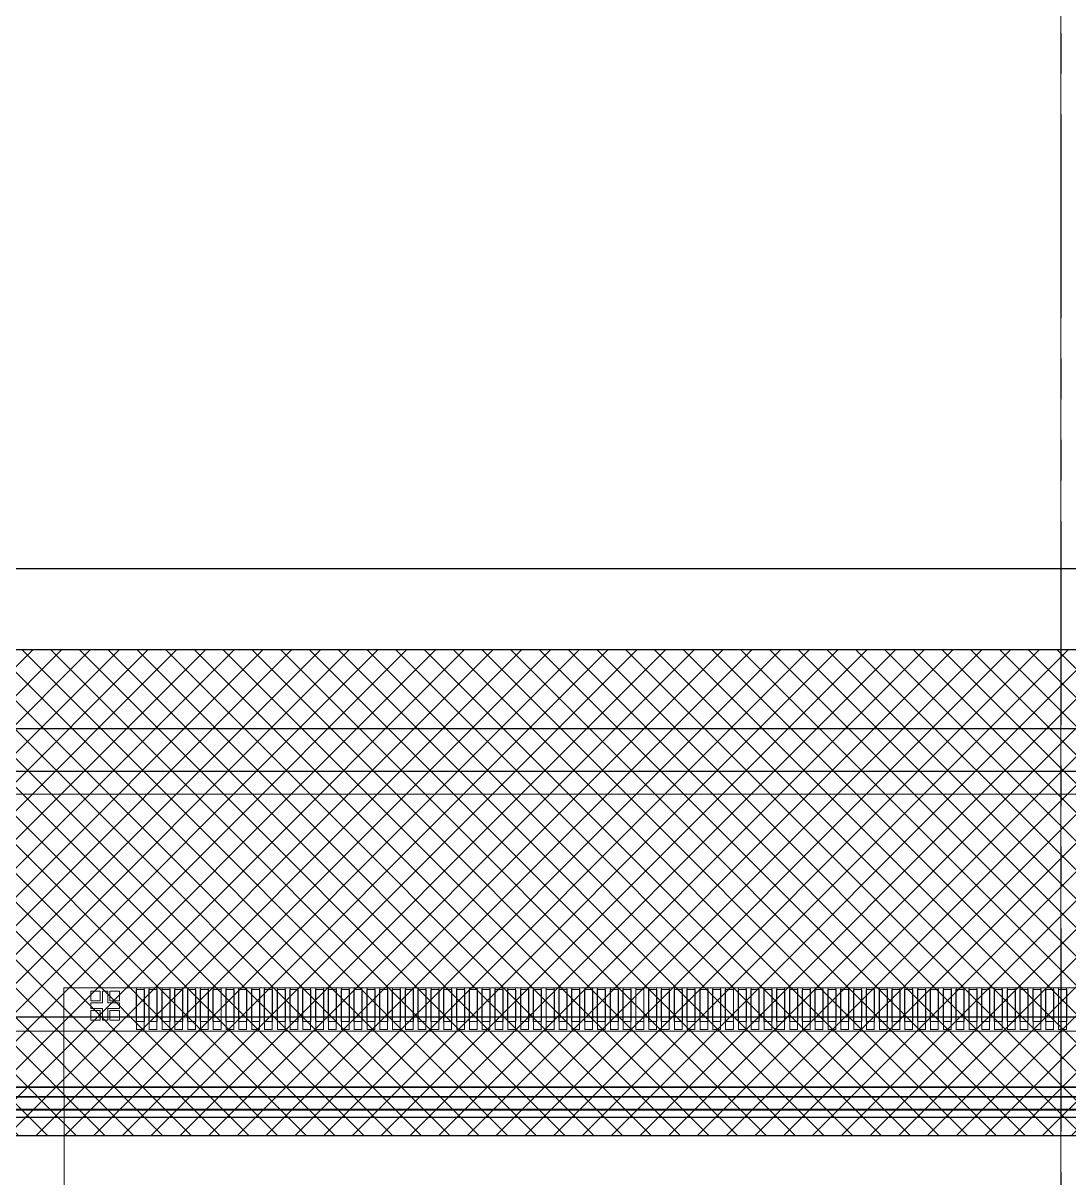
# Model space of a CAD drawing. Header units: millimetres. Extents: x 20850 to 34255, y -4073 to 3090.
# Drawn here: x 22461.3 to 22477.63, y 2459.01 to 2477.04 of the extents above; entities that cross this region are included whole.
import ezdxf

# ---------------------------------------------------------------- set-up
doc = ezdxf.new("R2010")
doc.units = ezdxf.units.MM
doc.header["$LTSCALE"] = 0.2
doc.linetypes.add('PHANTOM2', pattern=[31.75, 15.875, -3.175, 3.175, -3.175, 3.175, -3.175])
for name, color, linetype, lineweight in [('DIM（标注）', 3, 'Continuous', 0), ('LCD', 1, 'Continuous', 13), ('标注', 6, 'Continuous', 18), ('胶框', 7, 'Continuous', 5)]:
    doc.layers.add(name, color=color, linetype=linetype, lineweight=lineweight)
doc.layers.add('下铁框', color=5, linetype='Continuous')

# ---------------------------------------------------------------- blocks, each defined once
blk = doc.blocks.new('7')
at = {"layer": '下铁框', "color": 4}
for p, q in [((-3168.582, 1829.306), (-3126.345, 1829.306)), ((-3168.535, 1829.106), (-3126.392, 1829.106))]:
    blk.add_line(p, q, dxfattribs=at)
blk = doc.blocks.new('A$C16496DF1')
at = {"layer": '胶框', "color": 7, "lineweight": 0}
for p, q in [((140.71, 20.274), (2.29, 20.274)), ((87.813, 14.68), (45.341, 14.68))]:
    blk.add_line(p, q, dxfattribs=at)
at = {"layer": 'DIM（标注）', "color": 4, "linetype": 'Continuous'}
blk.add_blockref('7', (3214.041, -1814.776), dxfattribs=at)

msp = doc.modelspace()

# ---------------------------------------------------------------- hatches: boundary and pattern name
h = msp.add_hatch()
h.set_pattern_fill('ANSI37', scale=0.1, style=0)
h.set_pattern_definition([(45, (17612.70704, 2031.4034), (-0.224506403, 0.224506403), []), (135, (17612.70704, 2031.4034), (-0.224506403, -0.224506403), [])])
edge = h.paths.add_edge_path()
edge.add_line((22549.0097, 2460.1747), (22549.0097, 2687.6827))
edge.add_arc((22548.4097, 2687.6827), 0.6, 0, 90)
edge.add_line((22548.4097, 2688.2827), (22406.6097, 2688.2827))
edge.add_arc((22406.6097, 2687.6827), 0.6, 90, 180)
edge.add_line((22406.0097, 2687.6827), (22406.0097, 2460.1747))
edge.add_arc((22406.5097, 2460.1747), 0.5, 180, 270)
edge.add_line((22406.5097, 2459.6747), (22548.5097, 2459.6747))
edge.add_arc((22548.5097, 2460.1747), 0.5, 270, 360)
h.paths.add_polyline_path([(22546.0897, 2467.2547), (22408.9297, 2467.2547), (22408.9297, 2686.0007), (22546.0897, 2686.0007)], flags=16)

# ---------------------------------------------------------------- linework, layer by layer
at = {"color": 7, "linetype": 'PHANTOM2'}
msp.add_line((22477.5097, 2691.5101), (22477.5097, 2443.2607), dxfattribs=at)
at = {"color": 7, "lineweight": 0}
for p, q in [((22546.5897, 2466.0267), (22408.4297, 2466.0267)), ((22493.7229, 2460.4327), (22451.4507, 2460.4327))]:
    msp.add_line(p, q, dxfattribs=at)
at = {"color": 7, "lineweight": 9}
for p, q in [((22462.5422, 2461.9257), (22462.5422, 2461.7432)), ((22462.5422, 2461.9257), (22462.6272, 2461.9257)), ((22462.5422, 2461.9257), (22462.5422, 2461.7432)), ((22462.5422, 2461.9257), (22462.6272, 2461.9257)), ((22462.6272, 2461.9257), (22462.6272, 2461.7432)), ((22462.6272, 2461.9257), (22462.6272, 2461.7432)), ((22462.3597, 2461.7432), (22462.3597, 2461.6582)), ((22462.3597, 2461.7432), (22462.5422, 2461.7432)), ((22462.3597, 2461.7432), (22462.3597, 2461.6582)), ((22462.3597, 2461.7432), (22462.5422, 2461.7432)), ((22462.6272, 2461.7432), (22462.8097, 2461.7432)), ((22462.6272, 2461.7432), (22462.8097, 2461.7432)), ((22462.8097, 2461.7432), (22462.8097, 2461.6582)), ((22462.8097, 2461.7432), (22462.8097, 2461.6582)), ((22462.3597, 2461.6582), (22462.5422, 2461.6582)), ((22462.3597, 2461.6582), (22462.5422, 2461.6582)), ((22462.5422, 2461.6582), (22462.5422, 2461.4757)), ((22462.5422, 2461.6582), (22462.5422, 2461.4757)), ((22462.6272, 2461.6582), (22462.6272, 2461.4757)), ((22462.6272, 2461.6582), (22462.8097, 2461.6582)), ((22462.6272, 2461.6582), (22462.6272, 2461.4757)), ((22462.6272, 2461.6582), (22462.8097, 2461.6582)), ((22462.5422, 2461.4757), (22462.6272, 2461.4757)), ((22462.5422, 2461.4757), (22462.6272, 2461.4757)), ((22463.0697, 2461.3257), (22463.1997, 2461.3257)), ((22463.0697, 2461.3257), (22463.1997, 2461.3257)), ((22463.2697, 2461.3257), (22463.3997, 2461.3257)), ((22463.2697, 2461.3257), (22463.3997, 2461.3257)), ((22463.4697, 2461.3257), (22463.5997, 2461.3257)), ((22463.4697, 2461.3257), (22463.5997, 2461.3257)), ((22463.6697, 2461.3257), (22463.7997, 2461.3257)), ((22463.6697, 2461.3257), (22463.7997, 2461.3257)), ((22463.8697, 2461.3257), (22463.9997, 2461.3257)), ((22463.8697, 2461.3257), (22463.9997, 2461.3257)), ((22464.0697, 2461.3257), (22464.1997, 2461.3257)), ((22464.0697, 2461.3257), (22464.1997, 2461.3257)), ((22464.2697, 2461.3257), (22464.3997, 2461.3257)), ((22464.2697, 2461.3257), (22464.3997, 2461.3257)), ((22464.4697, 2461.3257), (22464.5997, 2461.3257)), ((22464.4697, 2461.3257), (22464.5997, 2461.3257)), ((22464.6697, 2461.3257), (22464.7997, 2461.3257)), ((22464.6697, 2461.3257), (22464.7997, 2461.3257)), ((22464.8697, 2461.3257), (22464.9997, 2461.3257)), ((22464.8697, 2461.3257), (22464.9997, 2461.3257)), ((22465.0697, 2461.3257), (22465.1997, 2461.3257)), ((22465.0697, 2461.3257), (22465.1997, 2461.3257)), ((22465.2697, 2461.3257), (22465.3997, 2461.3257)), ((22465.2697, 2461.3257), (22465.3997, 2461.3257)), ((22465.4697, 2461.3257), (22465.5997, 2461.3257)), ((22465.4697, 2461.3257), (22465.5997, 2461.3257)), ((22465.6697, 2461.3257), (22465.7997, 2461.3257)), ((22465.6697, 2461.3257), (22465.7997, 2461.3257)), ((22465.8697, 2461.3257), (22465.9997, 2461.3257)), ((22465.8697, 2461.3257), (22465.9997, 2461.3257)), ((22466.0697, 2461.3257), (22466.1997, 2461.3257)), ((22466.0697, 2461.3257), (22466.1997, 2461.3257)), ((22466.2697, 2461.3257), (22466.3997, 2461.3257)), ((22466.2697, 2461.3257), (22466.3997, 2461.3257)), ((22466.4697, 2461.3257), (22466.5997, 2461.3257)), ((22466.4697, 2461.3257), (22466.5997, 2461.3257)), ((22466.6697, 2461.3257), (22466.7997, 2461.3257)), ((22466.6697, 2461.3257), (22466.7997, 2461.3257)), ((22466.8697, 2461.3257), (22466.9997, 2461.3257)), ((22466.8697, 2461.3257), (22466.9997, 2461.3257)), ((22467.0697, 2461.3257), (22467.1997, 2461.3257)), ((22467.0697, 2461.3257), (22467.1997, 2461.3257)), ((22467.2697, 2461.3257), (22467.3997, 2461.3257)), ((22467.2697, 2461.3257), (22467.3997, 2461.3257)), ((22467.4697, 2461.3257), (22467.5997, 2461.3257)), ((22467.4697, 2461.3257), (22467.5997, 2461.3257)), ((22467.6697, 2461.3257), (22467.7997, 2461.3257)), ((22467.6697, 2461.3257), (22467.7997, 2461.3257)), ((22467.8697, 2461.3257), (22467.9997, 2461.3257)), ((22467.8697, 2461.3257), (22467.9997, 2461.3257)), ((22468.0697, 2461.3257), (22468.1997, 2461.3257)), ((22468.0697, 2461.3257), (22468.1997, 2461.3257)), ((22468.2697, 2461.3257), (22468.3997, 2461.3257)), ((22468.2697, 2461.3257), (22468.3997, 2461.3257)), ((22468.4697, 2461.3257), (22468.5997, 2461.3257)), ((22468.4697, 2461.3257), (22468.5997, 2461.3257)), ((22468.6697, 2461.3257), (22468.7997, 2461.3257)), ((22468.6697, 2461.3257), (22468.7997, 2461.3257)), ((22468.8697, 2461.3257), (22468.9997, 2461.3257)), ((22468.8697, 2461.3257), (22468.9997, 2461.3257)), ((22469.0697, 2461.3257), (22469.1997, 2461.3257)), ((22469.0697, 2461.3257), (22469.1997, 2461.3257)), ((22469.2697, 2461.3257), (22469.3997, 2461.3257)), ((22469.2697, 2461.3257), (22469.3997, 2461.3257)), ((22469.4697, 2461.3257), (22469.5997, 2461.3257)), ((22469.4697, 2461.3257), (22469.5997, 2461.3257)), ((22469.6697, 2461.3257), (22469.7997, 2461.3257)), ((22469.6697, 2461.3257), (22469.7997, 2461.3257)), ((22469.8697, 2461.3257), (22469.9997, 2461.3257)), ((22469.8697, 2461.3257), (22469.9997, 2461.3257)), ((22470.0697, 2461.3257), (22470.1997, 2461.3257)), ((22470.0697, 2461.3257), (22470.1997, 2461.3257)), ((22470.2697, 2461.3257), (22470.3997, 2461.3257)), ((22470.2697, 2461.3257), (22470.3997, 2461.3257)), ((22470.4697, 2461.3257), (22470.5997, 2461.3257)), ((22470.4697, 2461.3257), (22470.5997, 2461.3257)), ((22470.6697, 2461.3257), (22470.7997, 2461.3257)), ((22470.6697, 2461.3257), (22470.7997, 2461.3257)), ((22470.8697, 2461.3257), (22470.9997, 2461.3257)), ((22470.8697, 2461.3257), (22470.9997, 2461.3257)), ((22471.0697, 2461.3257), (22471.1997, 2461.3257)), ((22471.0697, 2461.3257), (22471.1997, 2461.3257)), ((22471.2697, 2461.3257), (22471.3997, 2461.3257)), ((22471.2697, 2461.3257), (22471.3997, 2461.3257)), ((22471.4697, 2461.3257), (22471.5997, 2461.3257)), ((22471.4697, 2461.3257), (22471.5997, 2461.3257)), ((22471.6697, 2461.3257), (22471.7997, 2461.3257)), ((22471.6697, 2461.3257), (22471.7997, 2461.3257)), ((22471.8697, 2461.3257), (22471.9997, 2461.3257)), ((22471.8697, 2461.3257), (22471.9997, 2461.3257)), ((22472.0697, 2461.3257), (22472.1997, 2461.3257)), ((22472.0697, 2461.3257), (22472.1997, 2461.3257)), ((22472.2697, 2461.3257), (22472.3997, 2461.3257)), ((22472.2697, 2461.3257), (22472.3997, 2461.3257)), ((22472.4697, 2461.3257), (22472.5997, 2461.3257)), ((22472.4697, 2461.3257), (22472.5997, 2461.3257)), ((22472.6697, 2461.3257), (22472.7997, 2461.3257)), ((22472.6697, 2461.3257), (22472.7997, 2461.3257)), ((22472.8697, 2461.3257), (22472.9997, 2461.3257)), ((22472.8697, 2461.3257), (22472.9997, 2461.3257)), ((22473.0697, 2461.3257), (22473.1997, 2461.3257)), ((22473.0697, 2461.3257), (22473.1997, 2461.3257)), ((22473.2697, 2461.3257), (22473.3997, 2461.3257)), ((22473.2697, 2461.3257), (22473.3997, 2461.3257)), ((22473.4697, 2461.3257), (22473.5997, 2461.3257)), ((22473.4697, 2461.3257), (22473.5997, 2461.3257)), ((22473.6697, 2461.3257), (22473.7997, 2461.3257)), ((22473.6697, 2461.3257), (22473.7997, 2461.3257)), ((22473.8697, 2461.3257), (22473.9997, 2461.3257)), ((22473.8697, 2461.3257), (22473.9997, 2461.3257)), ((22474.0697, 2461.3257), (22474.1997, 2461.3257)), ((22474.0697, 2461.3257), (22474.1997, 2461.3257)), ((22474.2697, 2461.3257), (22474.3997, 2461.3257)), ((22474.2697, 2461.3257), (22474.3997, 2461.3257)), ((22474.4697, 2461.3257), (22474.5997, 2461.3257)), ((22474.4697, 2461.3257), (22474.5997, 2461.3257)), ((22474.6697, 2461.3257), (22474.7997, 2461.3257)), ((22474.6697, 2461.3257), (22474.7997, 2461.3257)), ((22474.8697, 2461.3257), (22474.9997, 2461.3257)), ((22474.8697, 2461.3257), (22474.9997, 2461.3257)), ((22475.0697, 2461.3257), (22475.1997, 2461.3257)), ((22475.0697, 2461.3257), (22475.1997, 2461.3257)), ((22475.2697, 2461.3257), (22475.3997, 2461.3257)), ((22475.2697, 2461.3257), (22475.3997, 2461.3257)), ((22475.4697, 2461.3257), (22475.5997, 2461.3257)), ((22475.4697, 2461.3257), (22475.5997, 2461.3257)), ((22475.6697, 2461.3257), (22475.7997, 2461.3257)), ((22475.6697, 2461.3257), (22475.7997, 2461.3257)), ((22475.8697, 2461.3257), (22475.9997, 2461.3257)), ((22475.8697, 2461.3257), (22475.9997, 2461.3257)), ((22476.0697, 2461.3257), (22476.1997, 2461.3257)), ((22476.0697, 2461.3257), (22476.1997, 2461.3257)), ((22476.2697, 2461.3257), (22476.3997, 2461.3257)), ((22476.2697, 2461.3257), (22476.3997, 2461.3257)), ((22476.4697, 2461.3257), (22476.5997, 2461.3257)), ((22476.4697, 2461.3257), (22476.5997, 2461.3257)), ((22476.6697, 2461.3257), (22476.7997, 2461.3257)), ((22476.6697, 2461.3257), (22476.7997, 2461.3257)), ((22476.8697, 2461.3257), (22476.9997, 2461.3257)), ((22476.8697, 2461.3257), (22476.9997, 2461.3257)), ((22477.0697, 2461.3257), (22477.1997, 2461.3257)), ((22477.0697, 2461.3257), (22477.1997, 2461.3257)), ((22477.2697, 2461.3257), (22477.3997, 2461.3257)), ((22477.2697, 2461.3257), (22477.3997, 2461.3257)), ((22477.4697, 2461.3257), (22477.5997, 2461.3257)), ((22477.4697, 2461.3257), (22477.5997, 2461.3257))]:
    msp.add_line(p, q, dxfattribs=at)
at = {"color": 7}
msp.add_lwpolyline([(22549.0097, 2460.1747), (22549.0097, 2687.6827, 0.4142136), (22548.4097, 2688.2827), (22406.6097, 2688.2827, 0.4142136), (22406.0097, 2687.6827), (22406.0097, 2460.1747, 0.4142136), (22406.5097, 2459.6747), (22548.5097, 2459.6747, 0.4142136)], format="xyb", close=True, dxfattribs=at)
at = {"ltscale": 3}
msp.add_lwpolyline([(22535.4787, 2459.9545), (22416.0769, 2459.9547, 0.1989154), (22415.9355, 2459.8961), (22415.7726, 2459.7332, -0.198915), (22415.714, 2459.6747), (22406.5097, 2459.6747, -0.4142136), (22406.0097, 2460.1747), (22406.0097, 2687.7247, -0.4142136), (22406.5097, 2688.2247), (22548.4097, 2688.2247, -0.4142136), (22548.9097, 2687.7247), (22548.9097, 2460.1747, -0.4142136), (22548.4097, 2459.6747), (22535.9656, 2459.6747, -0.198915), (22535.9071, 2459.7332), (22535.8322, 2459.8081)], format="xyb", dxfattribs=at)
at = {"color": 7}
for points in [[(22407.8297, 2461.5247), (22547.1897, 2461.5247), (22547.1897, 2687.1007), (22407.8297, 2687.1007)], [(22546.0897, 2467.2547), (22408.9297, 2467.2547), (22408.9297, 2686.0007), (22546.0897, 2686.0007)], [(22545.1897, 2468.5247), (22545.1897, 2685.1007), (22409.8297, 2685.1007), (22409.8297, 2468.5247)]]:
    msp.add_lwpolyline(points, close=True, dxfattribs=at)
msp.add_lwpolyline([(22407.8297, 2465.3607), (22547.1897, 2465.3607)], dxfattribs=at)
at = {"layer": 'LCD', "color": 4, "lineweight": 0}
for p, q in [((22462.5422, 2461.9257), (22462.5422, 2461.7432)), ((22462.6272, 2461.9257), (22462.5422, 2461.9257)), ((22462.5422, 2461.9257), (22462.5422, 2461.7432)), ((22462.6272, 2461.9257), (22462.5422, 2461.9257)), ((22462.6272, 2461.9257), (22462.6272, 2461.7432)), ((22462.6272, 2461.9257), (22462.6272, 2461.7432)), ((22462.3597, 2461.7432), (22462.3597, 2461.6582)), ((22462.3597, 2461.7432), (22462.5422, 2461.7432)), ((22462.3597, 2461.7432), (22462.3597, 2461.6582)), ((22462.3597, 2461.7432), (22462.5422, 2461.7432)), ((22462.6272, 2461.7432), (22462.8097, 2461.7432)), ((22462.6272, 2461.7432), (22462.8097, 2461.7432)), ((22462.8097, 2461.6582), (22462.8097, 2461.7432)), ((22462.3597, 2461.6582), (22462.5422, 2461.6582)), ((22462.3597, 2461.6582), (22462.5422, 2461.6582)), ((22462.5422, 2461.6582), (22462.5422, 2461.4757)), ((22462.5422, 2461.6582), (22462.5422, 2461.4757)), ((22462.6272, 2461.6582), (22462.6272, 2461.4757)), ((22462.6272, 2461.6582), (22462.8097, 2461.6582)), ((22462.6272, 2461.6582), (22462.6272, 2461.4757)), ((22462.6272, 2461.6582), (22462.8097, 2461.6582)), ((22462.5422, 2461.4757), (22462.6272, 2461.4757)), ((22462.5422, 2461.4757), (22462.6272, 2461.4757))]:
    msp.add_line(p, q, dxfattribs=at)
for points in [[(22463.1947, 2461.9757), (22463.0747, 2461.9757), (22463.0747, 2461.3257), (22463.1947, 2461.3257)], [(22463.3947, 2461.9757), (22463.2747, 2461.9757), (22463.2747, 2461.3257), (22463.3947, 2461.3257)], [(22463.5947, 2461.9757), (22463.4747, 2461.9757), (22463.4747, 2461.3257), (22463.5947, 2461.3257)], [(22463.7947, 2461.9757), (22463.6747, 2461.9757), (22463.6747, 2461.3257), (22463.7947, 2461.3257)], [(22463.9947, 2461.9757), (22463.8747, 2461.9757), (22463.8747, 2461.3257), (22463.9947, 2461.3257)], [(22464.1947, 2461.9757), (22464.0747, 2461.9757), (22464.0747, 2461.3257), (22464.1947, 2461.3257)], [(22464.3947, 2461.9757), (22464.2747, 2461.9757), (22464.2747, 2461.3257), (22464.3947, 2461.3257)], [(22464.5947, 2461.9757), (22464.4747, 2461.9757), (22464.4747, 2461.3257), (22464.5947, 2461.3257)], [(22464.7947, 2461.9757), (22464.6747, 2461.9757), (22464.6747, 2461.3257), (22464.7947, 2461.3257)], [(22464.9947, 2461.9757), (22464.8747, 2461.9757), (22464.8747, 2461.3257), (22464.9947, 2461.3257)], [(22465.1947, 2461.9757), (22465.0747, 2461.9757), (22465.0747, 2461.3257), (22465.1947, 2461.3257)], [(22465.3947, 2461.9757), (22465.2747, 2461.9757), (22465.2747, 2461.3257), (22465.3947, 2461.3257)], [(22465.5947, 2461.9757), (22465.4747, 2461.9757), (22465.4747, 2461.3257), (22465.5947, 2461.3257)], [(22465.7947, 2461.9757), (22465.6747, 2461.9757), (22465.6747, 2461.3257), (22465.7947, 2461.3257)], [(22465.9947, 2461.9757), (22465.8747, 2461.9757), (22465.8747, 2461.3257), (22465.9947, 2461.3257)], [(22466.1947, 2461.9757), (22466.0747, 2461.9757), (22466.0747, 2461.3257), (22466.1947, 2461.3257)], [(22466.3947, 2461.9757), (22466.2747, 2461.9757), (22466.2747, 2461.3257), (22466.3947, 2461.3257)], [(22466.5947, 2461.9757), (22466.4747, 2461.9757), (22466.4747, 2461.3257), (22466.5947, 2461.3257)], [(22466.7947, 2461.9757), (22466.6747, 2461.9757), (22466.6747, 2461.3257), (22466.7947, 2461.3257)], [(22466.9947, 2461.9757), (22466.8747, 2461.9757), (22466.8747, 2461.3257), (22466.9947, 2461.3257)], [(22467.1947, 2461.9757), (22467.0747, 2461.9757), (22467.0747, 2461.3257), (22467.1947, 2461.3257)], [(22467.3947, 2461.9757), (22467.2747, 2461.9757), (22467.2747, 2461.3257), (22467.3947, 2461.3257)], [(22467.5947, 2461.9757), (22467.4747, 2461.9757), (22467.4747, 2461.3257), (22467.5947, 2461.3257)], [(22467.7947, 2461.9757), (22467.6747, 2461.9757), (22467.6747, 2461.3257), (22467.7947, 2461.3257)], [(22467.9947, 2461.9757), (22467.8747, 2461.9757), (22467.8747, 2461.3257), (22467.9947, 2461.3257)], [(22468.1947, 2461.9757), (22468.0747, 2461.9757), (22468.0747, 2461.3257), (22468.1947, 2461.3257)], [(22468.3947, 2461.9757), (22468.2747, 2461.9757), (22468.2747, 2461.3257), (22468.3947, 2461.3257)], [(22468.5947, 2461.9757), (22468.4747, 2461.9757), (22468.4747, 2461.3257), (22468.5947, 2461.3257)], [(22468.7947, 2461.9757), (22468.6747, 2461.9757), (22468.6747, 2461.3257), (22468.7947, 2461.3257)], [(22468.9947, 2461.9757), (22468.8747, 2461.9757), (22468.8747, 2461.3257), (22468.9947, 2461.3257)], [(22469.1947, 2461.9757), (22469.0747, 2461.9757), (22469.0747, 2461.3257), (22469.1947, 2461.3257)], [(22469.3947, 2461.9757), (22469.2747, 2461.9757), (22469.2747, 2461.3257), (22469.3947, 2461.3257)], [(22469.5947, 2461.9757), (22469.4747, 2461.9757), (22469.4747, 2461.3257), (22469.5947, 2461.3257)], [(22469.7947, 2461.9757), (22469.6747, 2461.9757), (22469.6747, 2461.3257), (22469.7947, 2461.3257)], [(22469.9947, 2461.9757), (22469.8747, 2461.9757), (22469.8747, 2461.3257), (22469.9947, 2461.3257)], [(22470.1947, 2461.9757), (22470.0747, 2461.9757), (22470.0747, 2461.3257), (22470.1947, 2461.3257)], [(22470.3947, 2461.9757), (22470.2747, 2461.9757), (22470.2747, 2461.3257), (22470.3947, 2461.3257)], [(22470.5947, 2461.9757), (22470.4747, 2461.9757), (22470.4747, 2461.3257), (22470.5947, 2461.3257)], [(22470.7947, 2461.9757), (22470.6747, 2461.9757), (22470.6747, 2461.3257), (22470.7947, 2461.3257)], [(22470.9947, 2461.9757), (22470.8747, 2461.9757), (22470.8747, 2461.3257), (22470.9947, 2461.3257)], [(22471.1947, 2461.9757), (22471.0747, 2461.9757), (22471.0747, 2461.3257), (22471.1947, 2461.3257)], [(22471.3947, 2461.9757), (22471.2747, 2461.9757), (22471.2747, 2461.3257), (22471.3947, 2461.3257)], [(22471.5947, 2461.9757), (22471.4747, 2461.9757), (22471.4747, 2461.3257), (22471.5947, 2461.3257)], [(22471.7947, 2461.9757), (22471.6747, 2461.9757), (22471.6747, 2461.3257), (22471.7947, 2461.3257)], [(22471.9947, 2461.9757), (22471.8747, 2461.9757), (22471.8747, 2461.3257), (22471.9947, 2461.3257)], [(22472.1947, 2461.9757), (22472.0747, 2461.9757), (22472.0747, 2461.3257), (22472.1947, 2461.3257)], [(22472.3947, 2461.9757), (22472.2747, 2461.9757), (22472.2747, 2461.3257), (22472.3947, 2461.3257)], [(22472.5947, 2461.9757), (22472.4747, 2461.9757), (22472.4747, 2461.3257), (22472.5947, 2461.3257)], [(22472.7947, 2461.9757), (22472.6747, 2461.9757), (22472.6747, 2461.3257), (22472.7947, 2461.3257)], [(22472.9947, 2461.9757), (22472.8747, 2461.9757), (22472.8747, 2461.3257), (22472.9947, 2461.3257)], [(22473.1947, 2461.9757), (22473.0747, 2461.9757), (22473.0747, 2461.3257), (22473.1947, 2461.3257)], [(22473.3947, 2461.9757), (22473.2747, 2461.9757), (22473.2747, 2461.3257), (22473.3947, 2461.3257)], [(22473.5947, 2461.9757), (22473.4747, 2461.9757), (22473.4747, 2461.3257), (22473.5947, 2461.3257)], [(22473.7947, 2461.9757), (22473.6747, 2461.9757), (22473.6747, 2461.3257), (22473.7947, 2461.3257)], [(22473.9947, 2461.9757), (22473.8747, 2461.9757), (22473.8747, 2461.3257), (22473.9947, 2461.3257)], [(22474.1947, 2461.9757), (22474.0747, 2461.9757), (22474.0747, 2461.3257), (22474.1947, 2461.3257)], [(22474.3947, 2461.9757), (22474.2747, 2461.9757), (22474.2747, 2461.3257), (22474.3947, 2461.3257)], [(22474.5947, 2461.9757), (22474.4747, 2461.9757), (22474.4747, 2461.3257), (22474.5947, 2461.3257)], [(22474.7947, 2461.9757), (22474.6747, 2461.9757), (22474.6747, 2461.3257), (22474.7947, 2461.3257)], [(22474.9947, 2461.9757), (22474.8747, 2461.9757), (22474.8747, 2461.3257), (22474.9947, 2461.3257)], [(22475.1947, 2461.9757), (22475.0747, 2461.9757), (22475.0747, 2461.3257), (22475.1947, 2461.3257)], [(22475.3947, 2461.9757), (22475.2747, 2461.9757), (22475.2747, 2461.3257), (22475.3947, 2461.3257)], [(22475.5947, 2461.9757), (22475.4747, 2461.9757), (22475.4747, 2461.3257), (22475.5947, 2461.3257)], [(22475.7947, 2461.9757), (22475.6747, 2461.9757), (22475.6747, 2461.3257), (22475.7947, 2461.3257)], [(22475.9947, 2461.9757), (22475.8747, 2461.9757), (22475.8747, 2461.3257), (22475.9947, 2461.3257)], [(22476.1947, 2461.9757), (22476.0747, 2461.9757), (22476.0747, 2461.3257), (22476.1947, 2461.3257)], [(22476.3947, 2461.9757), (22476.2747, 2461.9757), (22476.2747, 2461.3257), (22476.3947, 2461.3257)], [(22476.5947, 2461.9757), (22476.4747, 2461.9757), (22476.4747, 2461.3257), (22476.5947, 2461.3257)], [(22476.7947, 2461.9757), (22476.6747, 2461.9757), (22476.6747, 2461.3257), (22476.7947, 2461.3257)], [(22476.9947, 2461.9757), (22476.8747, 2461.9757), (22476.8747, 2461.3257), (22476.9947, 2461.3257)], [(22477.1947, 2461.9757), (22477.0747, 2461.9757), (22477.0747, 2461.3257), (22477.1947, 2461.3257)], [(22477.3947, 2461.9757), (22477.2747, 2461.9757), (22477.2747, 2461.3257), (22477.3947, 2461.3257)], [(22477.5947, 2461.9757), (22477.4747, 2461.9757), (22477.4747, 2461.3257), (22477.5947, 2461.3257)]]:
    msp.add_lwpolyline(points, close=True, dxfattribs=at)
at = {"layer": '标注', "color": 1}
for p, q in [((22477.5097, 2721.8023), (22477.5097, 2431.823)), ((22461.9431, 2461.9757), (22493.5263, 2461.9757)), ((22461.9431, 2461.9757), (22461.9437, 2457.9361))]:
    msp.add_line(p, q, dxfattribs=at)
at = {"layer": '标注', "color": 6}
for points in [[(22407.6297, 2687.1007), (22547.3897, 2687.1007), (22547.3897, 2461.3007), (22407.6297, 2461.3007)], [(22407.6297, 2687.1007), (22547.3897, 2687.1007), (22547.3897, 2465.0007), (22407.6297, 2465.0007)], [(22407.6297, 2687.1007), (22547.3897, 2687.1007), (22547.3897, 2461.3007), (22407.6297, 2461.3007)], [(22407.6297, 2687.1007), (22547.3897, 2687.1007), (22547.3897, 2465.0007), (22407.6297, 2465.0007)], [(22409.8297, 2685.1007), (22545.1897, 2685.1007), (22545.1897, 2468.5247), (22409.8297, 2468.5247)], [(22409.8297, 2685.1007), (22545.1897, 2685.1007), (22545.1897, 2468.5247), (22409.8297, 2468.5247)]]:
    msp.add_lwpolyline(points, close=True, dxfattribs=at)
at = {"layer": '标注', "color": 1}
for points in [[(22462.3597, 2461.9257), (22462.5097, 2461.9257), (22462.5097, 2461.7757), (22462.3597, 2461.7757)], [(22462.8097, 2461.9257), (22462.6597, 2461.9257), (22462.6597, 2461.7757), (22462.8097, 2461.7757)], [(22463.0697, 2461.9507), (22463.1997, 2461.9507), (22463.1997, 2461.4507), (22463.0697, 2461.4507)], [(22463.2697, 2461.9507), (22463.3997, 2461.9507), (22463.3997, 2461.4507), (22463.2697, 2461.4507)], [(22463.4697, 2461.9507), (22463.5997, 2461.9507), (22463.5997, 2461.4507), (22463.4697, 2461.4507)], [(22463.6697, 2461.9507), (22463.7997, 2461.9507), (22463.7997, 2461.4507), (22463.6697, 2461.4507)], [(22463.8697, 2461.9507), (22463.9997, 2461.9507), (22463.9997, 2461.4507), (22463.8697, 2461.4507)], [(22464.0697, 2461.9507), (22464.1997, 2461.9507), (22464.1997, 2461.4507), (22464.0697, 2461.4507)], [(22464.2697, 2461.9507), (22464.3997, 2461.9507), (22464.3997, 2461.4507), (22464.2697, 2461.4507)], [(22464.4697, 2461.9507), (22464.5997, 2461.9507), (22464.5997, 2461.4507), (22464.4697, 2461.4507)], [(22464.6697, 2461.9507), (22464.7997, 2461.9507), (22464.7997, 2461.4507), (22464.6697, 2461.4507)], [(22464.8697, 2461.9507), (22464.9997, 2461.9507), (22464.9997, 2461.4507), (22464.8697, 2461.4507)], [(22465.0697, 2461.9507), (22465.1997, 2461.9507), (22465.1997, 2461.4507), (22465.0697, 2461.4507)], [(22465.2697, 2461.9507), (22465.3997, 2461.9507), (22465.3997, 2461.4507), (22465.2697, 2461.4507)], [(22465.4697, 2461.9507), (22465.5997, 2461.9507), (22465.5997, 2461.4507), (22465.4697, 2461.4507)], [(22465.6697, 2461.9507), (22465.7997, 2461.9507), (22465.7997, 2461.4507), (22465.6697, 2461.4507)], [(22465.8697, 2461.9507), (22465.9997, 2461.9507), (22465.9997, 2461.4507), (22465.8697, 2461.4507)], [(22466.0697, 2461.9507), (22466.1997, 2461.9507), (22466.1997, 2461.4507), (22466.0697, 2461.4507)], [(22466.2697, 2461.9507), (22466.3997, 2461.9507), (22466.3997, 2461.4507), (22466.2697, 2461.4507)], [(22466.4697, 2461.9507), (22466.5997, 2461.9507), (22466.5997, 2461.4507), (22466.4697, 2461.4507)], [(22466.6697, 2461.9507), (22466.7997, 2461.9507), (22466.7997, 2461.4507), (22466.6697, 2461.4507)], [(22466.8697, 2461.9507), (22466.9997, 2461.9507), (22466.9997, 2461.4507), (22466.8697, 2461.4507)], [(22467.0697, 2461.9507), (22467.1997, 2461.9507), (22467.1997, 2461.4507), (22467.0697, 2461.4507)], [(22467.2697, 2461.9507), (22467.3997, 2461.9507), (22467.3997, 2461.4507), (22467.2697, 2461.4507)], [(22467.4697, 2461.9507), (22467.5997, 2461.9507), (22467.5997, 2461.4507), (22467.4697, 2461.4507)], [(22467.6697, 2461.9507), (22467.7997, 2461.9507), (22467.7997, 2461.4507), (22467.6697, 2461.4507)], [(22467.8697, 2461.9507), (22467.9997, 2461.9507), (22467.9997, 2461.4507), (22467.8697, 2461.4507)], [(22468.0697, 2461.9507), (22468.1997, 2461.9507), (22468.1997, 2461.4507), (22468.0697, 2461.4507)], [(22468.2697, 2461.9507), (22468.3997, 2461.9507), (22468.3997, 2461.4507), (22468.2697, 2461.4507)], [(22468.4697, 2461.9507), (22468.5997, 2461.9507), (22468.5997, 2461.4507), (22468.4697, 2461.4507)], [(22468.6697, 2461.9507), (22468.7997, 2461.9507), (22468.7997, 2461.4507), (22468.6697, 2461.4507)], [(22468.8697, 2461.9507), (22468.9997, 2461.9507), (22468.9997, 2461.4507), (22468.8697, 2461.4507)], [(22469.0697, 2461.9507), (22469.1997, 2461.9507), (22469.1997, 2461.4507), (22469.0697, 2461.4507)], [(22469.2697, 2461.9507), (22469.3997, 2461.9507), (22469.3997, 2461.4507), (22469.2697, 2461.4507)], [(22469.4697, 2461.9507), (22469.5997, 2461.9507), (22469.5997, 2461.4507), (22469.4697, 2461.4507)], [(22469.6697, 2461.9507), (22469.7997, 2461.9507), (22469.7997, 2461.4507), (22469.6697, 2461.4507)], [(22469.8697, 2461.9507), (22469.9997, 2461.9507), (22469.9997, 2461.4507), (22469.8697, 2461.4507)], [(22470.0697, 2461.9507), (22470.1997, 2461.9507), (22470.1997, 2461.4507), (22470.0697, 2461.4507)], [(22470.2697, 2461.9507), (22470.3997, 2461.9507), (22470.3997, 2461.4507), (22470.2697, 2461.4507)], [(22470.4697, 2461.9507), (22470.5997, 2461.9507), (22470.5997, 2461.4507), (22470.4697, 2461.4507)], [(22470.6697, 2461.9507), (22470.7997, 2461.9507), (22470.7997, 2461.4507), (22470.6697, 2461.4507)], [(22470.8697, 2461.9507), (22470.9997, 2461.9507), (22470.9997, 2461.4507), (22470.8697, 2461.4507)], [(22471.0697, 2461.9507), (22471.1997, 2461.9507), (22471.1997, 2461.4507), (22471.0697, 2461.4507)], [(22471.2697, 2461.9507), (22471.3997, 2461.9507), (22471.3997, 2461.4507), (22471.2697, 2461.4507)], [(22471.4697, 2461.9507), (22471.5997, 2461.9507), (22471.5997, 2461.4507), (22471.4697, 2461.4507)], [(22471.6697, 2461.9507), (22471.7997, 2461.9507), (22471.7997, 2461.4507), (22471.6697, 2461.4507)], [(22471.8697, 2461.9507), (22471.9997, 2461.9507), (22471.9997, 2461.4507), (22471.8697, 2461.4507)], [(22472.0697, 2461.9507), (22472.1997, 2461.9507), (22472.1997, 2461.4507), (22472.0697, 2461.4507)], [(22472.2697, 2461.9507), (22472.3997, 2461.9507), (22472.3997, 2461.4507), (22472.2697, 2461.4507)], [(22472.4697, 2461.9507), (22472.5997, 2461.9507), (22472.5997, 2461.4507), (22472.4697, 2461.4507)], [(22472.6697, 2461.9507), (22472.7997, 2461.9507), (22472.7997, 2461.4507), (22472.6697, 2461.4507)], [(22472.8697, 2461.9507), (22472.9997, 2461.9507), (22472.9997, 2461.4507), (22472.8697, 2461.4507)], [(22473.0697, 2461.9507), (22473.1997, 2461.9507), (22473.1997, 2461.4507), (22473.0697, 2461.4507)], [(22473.2697, 2461.9507), (22473.3997, 2461.9507), (22473.3997, 2461.4507), (22473.2697, 2461.4507)], [(22473.4697, 2461.9507), (22473.5997, 2461.9507), (22473.5997, 2461.4507), (22473.4697, 2461.4507)], [(22473.6697, 2461.9507), (22473.7997, 2461.9507), (22473.7997, 2461.4507), (22473.6697, 2461.4507)], [(22473.8697, 2461.9507), (22473.9997, 2461.9507), (22473.9997, 2461.4507), (22473.8697, 2461.4507)], [(22474.0697, 2461.9507), (22474.1997, 2461.9507), (22474.1997, 2461.4507), (22474.0697, 2461.4507)], [(22474.2697, 2461.9507), (22474.3997, 2461.9507), (22474.3997, 2461.4507), (22474.2697, 2461.4507)], [(22474.4697, 2461.9507), (22474.5997, 2461.9507), (22474.5997, 2461.4507), (22474.4697, 2461.4507)], [(22474.6697, 2461.9507), (22474.7997, 2461.9507), (22474.7997, 2461.4507), (22474.6697, 2461.4507)], [(22474.8697, 2461.9507), (22474.9997, 2461.9507), (22474.9997, 2461.4507), (22474.8697, 2461.4507)], [(22475.0697, 2461.9507), (22475.1997, 2461.9507), (22475.1997, 2461.4507), (22475.0697, 2461.4507)], [(22475.2697, 2461.9507), (22475.3997, 2461.9507), (22475.3997, 2461.4507), (22475.2697, 2461.4507)], [(22475.4697, 2461.9507), (22475.5997, 2461.9507), (22475.5997, 2461.4507), (22475.4697, 2461.4507)], [(22475.6697, 2461.9507), (22475.7997, 2461.9507), (22475.7997, 2461.4507), (22475.6697, 2461.4507)], [(22475.8697, 2461.9507), (22475.9997, 2461.9507), (22475.9997, 2461.4507), (22475.8697, 2461.4507)], [(22476.0697, 2461.9507), (22476.1997, 2461.9507), (22476.1997, 2461.4507), (22476.0697, 2461.4507)], [(22476.2697, 2461.9507), (22476.3997, 2461.9507), (22476.3997, 2461.4507), (22476.2697, 2461.4507)], [(22476.4697, 2461.9507), (22476.5997, 2461.9507), (22476.5997, 2461.4507), (22476.4697, 2461.4507)], [(22476.6697, 2461.9507), (22476.7997, 2461.9507), (22476.7997, 2461.4507), (22476.6697, 2461.4507)], [(22476.8697, 2461.9507), (22476.9997, 2461.9507), (22476.9997, 2461.4507), (22476.8697, 2461.4507)], [(22477.0697, 2461.9507), (22477.1997, 2461.9507), (22477.1997, 2461.4507), (22477.0697, 2461.4507)], [(22477.2697, 2461.9507), (22477.3997, 2461.9507), (22477.3997, 2461.4507), (22477.2697, 2461.4507)], [(22477.4697, 2461.9507), (22477.5997, 2461.9507), (22477.5997, 2461.4507), (22477.4697, 2461.4507)], [(22462.3597, 2461.4757), (22462.5097, 2461.4757), (22462.5097, 2461.6257), (22462.3597, 2461.6257)], [(22462.8097, 2461.4757), (22462.6597, 2461.4757), (22462.6597, 2461.6257), (22462.8097, 2461.6257)]]:
    msp.add_lwpolyline(points, close=True, dxfattribs=at)

# ---------------------------------------------------------------- block references
at = {"color": 7, "linetype": 'Continuous'}
msp.add_blockref('7', (25620.0504, 630.9771), dxfattribs=at)
at = {"layer": '标注', "color": 1}
msp.add_blockref('A$C16496DF1', (22406.0097, 2445.7449), dxfattribs=at)

doc.saveas('drawing.dxf')
